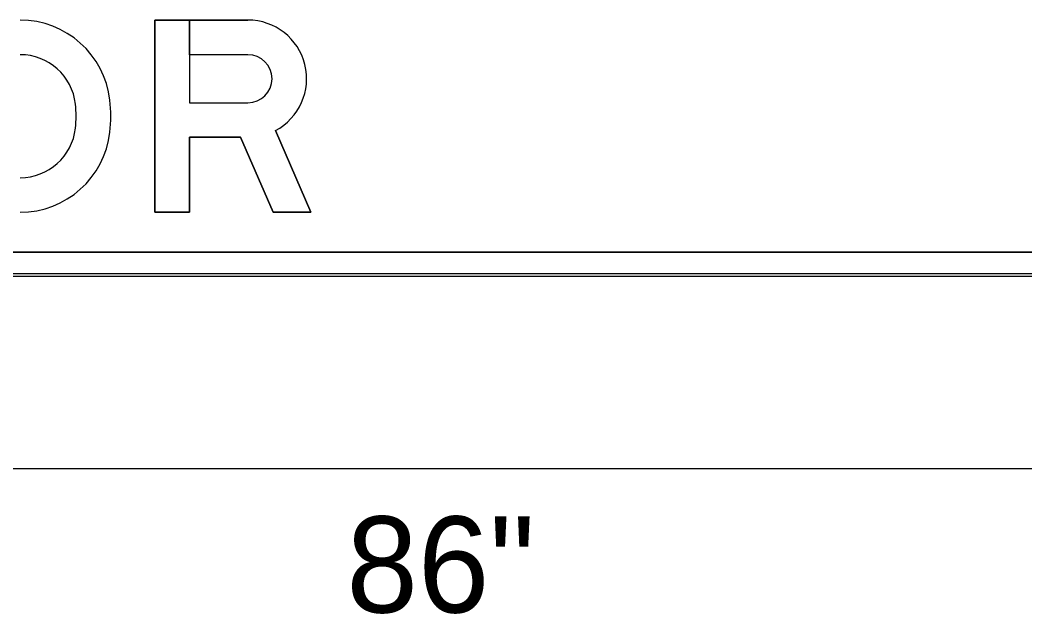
# Model space of a CAD drawing. Extents: x 764 to 1076, y -284 to -242.
# Drawn here: x 896.04 to 898.653, y -268.175 to -266.63 of the extents above; entities that cross this region are included whole.
import ezdxf

# ---------------------------------------------------------------- set-up
doc = ezdxf.new("R2010")
doc.units = 0
for name, color, linetype in [('GSBWFill', 7, 'Continuous'), ('GSColorFill', 7, 'Continuous'), ('GSDims', 7, 'Continuous'), ('GSOutline', 7, 'Continuous')]:
    doc.layers.add(name, color=color, linetype=linetype)

msp = doc.modelspace()

# ---------------------------------------------------------------- linework, layer by layer
at = {"layer": 'GSBWFill'}
for p, q in [((901.4241, -267.2342), (892.9247, -267.2342)), ((892.9247, -267.2967), (901.4241, -267.2967))]:
    msp.add_line(p, q, dxfattribs=at)
for points in [[(896.7036, -266.9178), (896.7956, -267.1304), (896.6976, -267.1304), (896.6131, -266.9354), (896.4807, -266.9354), (896.4806, -267.1304), (896.3906, -267.1304), (896.3906, -266.6304), (896.4806, -266.6304), (896.4807, -266.8454), (896.6324, -266.8454)], [(896.4807, -266.7204), (896.4807, -266.6304), (896.6324, -266.6304)], [(896.6324, -266.7204), (896.4807, -266.7204)]]:
    msp.add_lwpolyline(points, dxfattribs=at)
for centre, radius, start, end in [((896.0398, -266.8654), 0.235, 6.5003, 90), ((896.6324, -266.7829), 0.1525, 297.837, 90), ((896.0398, -266.8654), 0.145, 6.5002, 90), ((896.6324, -266.7829), 0.0625, 270, 90), ((895.9081, -266.8804), 0.3675, 353.4998, 6.5002), ((895.9081, -266.8804), 0.2775, 353.4998, 6.5003), ((896.0398, -266.8954), 0.145, 270, 353.4998), ((896.0398, -266.8954), 0.235, 270, 353.4998)]:
    msp.add_arc(centre, radius, start, end, dxfattribs=at)
at = {"layer": 'GSColorFill'}
for p, q in [((901.4241, -267.2342), (892.9247, -267.2342)), ((892.9241, -267.2967), (901.4241, -267.2967)), ((901.4241, -267.2905), (892.9242, -267.2905)), ((892.9242, -267.2967), (901.4241, -267.2967)), ((892.9247, -267.2967), (901.4241, -267.2967))]:
    msp.add_line(p, q, dxfattribs=at)
for points in [[(896.7036, -266.9178), (896.7956, -267.1304), (896.6976, -267.1304), (896.6131, -266.9354), (896.4807, -266.9354), (896.4806, -267.1304), (896.3906, -267.1304), (896.3906, -266.6304), (896.4806, -266.6304), (896.4807, -266.8454), (896.6324, -266.8454)], [(896.4807, -266.7204), (896.4807, -266.6304), (896.6324, -266.6304)], [(896.6324, -266.7204), (896.4807, -266.7204)]]:
    msp.add_lwpolyline(points, dxfattribs=at)
for centre, radius, start, end in [((896.0398, -266.8654), 0.235, 6.5003, 90), ((896.6324, -266.7829), 0.1525, 297.837, 90), ((896.0398, -266.8654), 0.145, 6.5002, 90), ((896.6324, -266.7829), 0.0625, 270, 90), ((895.9081, -266.8804), 0.3675, 353.4998, 6.5002), ((895.9081, -266.8804), 0.2775, 353.4998, 6.5003), ((896.0398, -266.8954), 0.145, 270, 353.4998), ((896.0398, -266.8954), 0.235, 270, 353.4998)]:
    msp.add_arc(centre, radius, start, end, dxfattribs=at)
at = {"layer": 'GSDims'}
msp.add_line((893.5891, -267.7967), (900.7591, -267.7967), dxfattribs=at)
at = {"layer": 'GSOutline'}
for p, q in [((892.9241, -267.2342), (901.4241, -267.2342)), ((892.9241, -267.2967), (901.4241, -267.2967))]:
    msp.add_line(p, q, dxfattribs=at)
for points in [[(896.6324, -266.6304), (896.3906, -266.6304), (896.3906, -267.1304), (896.4806, -267.1304), (896.4807, -266.9354), (896.6131, -266.9354), (896.6976, -267.1304), (896.7956, -267.1304), (896.7036, -266.9178)], [(896.6324, -266.7204), (896.4806, -266.7204), (896.4807, -266.8454), (896.6324, -266.8454)]]:
    msp.add_lwpolyline(points, dxfattribs=at)
for centre, radius, start, end in [((896.0398, -266.8654), 0.235, 6.5003, 90), ((896.6324, -266.7829), 0.1525, 297.837, 90), ((896.0398, -266.8654), 0.145, 6.5003, 90), ((896.6324, -266.7829), 0.0625, 270, 90), ((895.9081, -266.8804), 0.3675, 353.4998, 6.5002), ((895.9081, -266.8804), 0.2775, 353.4998, 6.5002), ((896.0398, -266.8954), 0.145, 270, 353.4998), ((896.0398, -266.8954), 0.235, 270, 353.4998)]:
    msp.add_arc(centre, radius, start, end, dxfattribs=at)

# ---------------------------------------------------------------- texts
at = {"layer": 'GSDims'}
msp.add_text('86"', height=0.25, dxfattribs=at).set_placement((896.8884, -268.1717))

doc.saveas('drawing.dxf')
